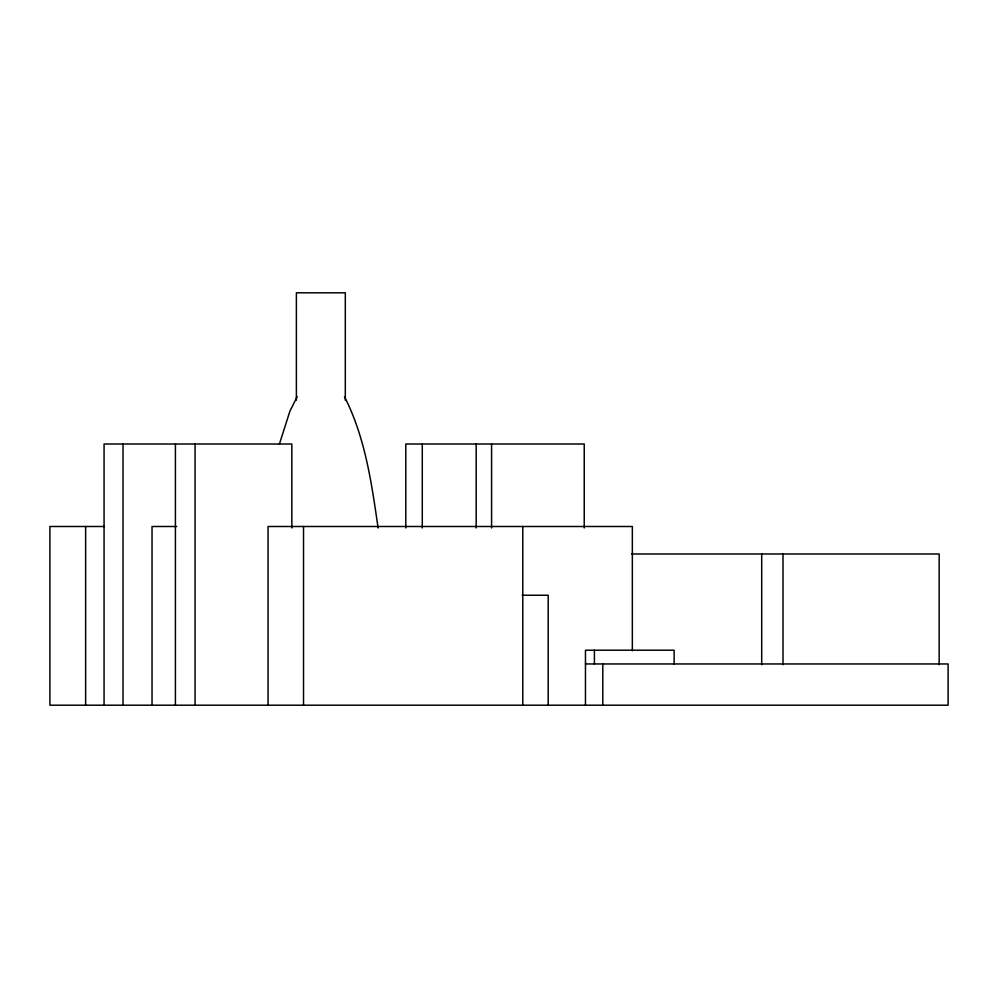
<?xml version="1.0" encoding="UTF-8"?>
<svg xmlns="http://www.w3.org/2000/svg" width="998" height="998" viewBox="0 0 998 998"><rect width="100%" height="100%" fill="white"/><g stroke="black" fill="none" stroke-linecap="round" stroke-linejoin="round"><path stroke-width="1.5" d="M279.39 444.135L289.894 411.238L297.117 396.717M104.291 526.495L49.9 526.495L49.9 705.199L948.1 705.199L948.1 663.957L585.464 663.957M176.696 526.495L152.033 526.495L152.033 705.199M631.746 553.99L939.168 553.99L939.168 664.668M522.129 595.232L548.214 595.232L548.214 705.199M344.485 396.717C365.218 437.299 371.643 483.406 378.105 528.017M783.006 553.99L783.006 664.668M761.699 553.99L761.699 664.668M674.124 663.957L674.124 650.209L585.464 650.209L585.464 705.199M632.345 650.808L632.345 526.495L268.063 526.495L268.063 705.199M602.792 663.957L602.792 705.199M594.396 650.209L594.396 663.957M584.229 527.967L584.229 444.01L405.799 444.01L405.799 527.967M522.777 526.495L522.777 705.199M491.577 444.01L491.577 527.967M476.183 444.01L476.183 527.967M422.291 444.01L422.291 527.967M345.308 400.186L345.308 292.801L296.381 292.801L296.381 400.186M303.529 526.495L303.529 705.199M291.84 527.967L291.84 444.01L104.066 444.01L104.066 705.199M195.059 444.01L195.059 705.199M175.411 444.01L175.411 705.199M123.028 444.01L123.028 705.199M85.641 526.495L85.641 705.199"/></g></svg>
